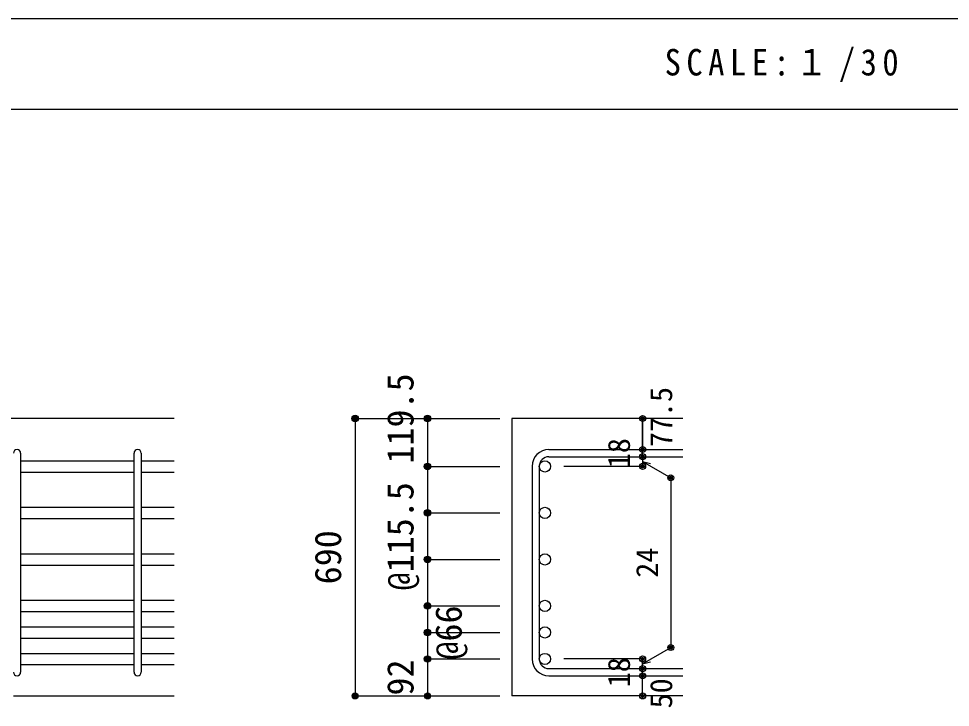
# Model space of a CAD drawing. Units: millimetres at full size, sheet at 1:30; details may follow other scales. Extents: x -5973 to 5954, y -4195 to 4201.
# Drawn here: x 1315 to 3633, y 2487 to 4201 of the extents above; entities that cross this region are included whole.
import ezdxf
from ezdxf.enums import TextEntityAlignment as Align

# ---------------------------------------------------------------- set-up
doc = ezdxf.new("R2010")
doc.units = ezdxf.units.MM
doc.header["$LTSCALE"] = 30
doc.header["$PDMODE"] = 32
doc.header["$PDSIZE"] = 15
for name, color, linetype in [('0-1_躯体線', 2, 'Continuous'), ('0-5_基礎梁筋', 7, 'Continuous'), ('0-6_スタラップ筋', 7, 'Continuous'), ('0-D_寸法', 4, 'Continuous'), ('6-7_文字', 7, 'Continuous'), ('F-0_枠', 6, 'Continuous')]:
    doc.layers.add(name, color=color, linetype=linetype)
doc.styles.add('ＭＳ ゴシック', font='')
doc.styles.get('ＭＳ ゴシック').set_extended_font_data('MS Gothic')

msp = doc.modelspace()

# ---------------------------------------------------------------- linework, layer by layer
at = {"layer": '0-1_躯体線'}
for p, q in [((1702.44, 3206.03), (-197.56, 3206.03)), ((2967.44, 3206.03), (2542.44, 3206.03)), ((2542.44, 3206.03), (2542.44, 2515.53)), ((1302.44, 2515.53), (1702.44, 2515.53)), ((2967.44, 2515.53), (2542.44, 2515.53))]:
    msp.add_line(p, q, dxfattribs=at)
at = {"layer": '0-5_基礎梁筋'}
for p, q in [((1320.44, 3100.83), (1602.44, 3100.83)), ((1620.44, 3100.83), (1702.44, 3100.83)), ((1320.44, 3072.83), (1602.44, 3072.83)), ((1620.44, 3072.83), (1702.44, 3072.83)), ((1320.44, 2985.07), (1602.44, 2985.07)), ((1620.44, 2985.07), (1702.44, 2985.07)), ((1320.44, 2957.07), (1602.44, 2957.07)), ((1620.44, 2957.07), (1702.44, 2957.07)), ((1320.44, 2869.3), (1602.44, 2869.3)), ((1620.44, 2869.3), (1702.44, 2869.3)), ((1320.44, 2841.3), (1602.44, 2841.3)), ((1620.44, 2841.3), (1702.44, 2841.3)), ((1320.44, 2753.53), (1602.44, 2753.53)), ((1620.44, 2753.53), (1702.44, 2753.53)), ((1320.44, 2725.53), (1602.44, 2725.53)), ((1620.44, 2725.53), (1702.44, 2725.53)), ((1320.44, 2687.53), (1602.44, 2687.53)), ((1620.44, 2687.53), (1702.44, 2687.53)), ((1320.44, 2659.53), (1602.44, 2659.53)), ((1620.44, 2659.53), (1702.44, 2659.53)), ((1320.44, 2621.53), (1602.44, 2621.53)), ((1620.44, 2621.53), (1702.44, 2621.53)), ((1320.44, 2593.53), (1602.44, 2593.53)), ((1620.44, 2593.53), (1702.44, 2593.53))]:
    msp.add_line(p, q, dxfattribs=at)
at = {"layer": '0-5_基礎梁筋', "color": 3}
for centre in [(2624.44, 3086.83), (2624.44, 2971.07), (2624.44, 2855.3), (2624.44, 2739.53), (2624.44, 2673.53), (2624.44, 2607.53)]:
    msp.add_circle(centre, 14, dxfattribs=at)
at = {"layer": '0-6_スタラップ筋'}
for p, q in [((2634.44, 3128.83), (2967.44, 3128.83)), ((1320.44, 3119.83), (1320.44, 2574.53)), ((1602.44, 2574.53), (1602.44, 3119.83)), ((1620.44, 3119.83), (1620.44, 2574.53)), ((2634.44, 3110.83), (2967.44, 3110.83)), ((2592.44, 3086.83), (2592.44, 2607.53)), ((2610.44, 3086.83), (2610.44, 2607.53)), ((2634.44, 2583.53), (2967.44, 2583.53)), ((2634.44, 2565.53), (2967.44, 2565.53))]:
    msp.add_line(p, q, dxfattribs=at)
for centre, radius, start, end in [((1311.44, 3119.83), 9, 0, 180), ((1611.44, 3119.83), 9, 0, 180), ((2634.44, 3086.83), 42, 90, 180), ((2634.44, 3086.83), 24, 90, 180), ((2634.44, 2607.53), 42, 180, 270), ((2634.44, 2607.53), 24, 180, 270), ((1311.44, 2574.53), 9, 180, 0), ((1611.44, 2574.53), 9, 180, 0)]:
    msp.add_arc(centre, radius, start, end, dxfattribs=at)
at = {"layer": '0-D_寸法'}
for p, q in [((2152.44, 3206.03), (2332.44, 3206.03)), ((2152.44, 3206.03), (2152.44, 2515.53)), ((2332.44, 3206.03), (2512.44, 3206.03)), ((2867.44, 3206.03), (2867.44, 3128.83)), ((2867.44, 3128.83), (2867.44, 3206.03)), ((2867.44, 3110.83), (2867.44, 3128.83)), ((2867.44, 3110.83), (2867.44, 3086.83)), ((2332.44, 3086.83), (2512.44, 3086.83)), ((2332.44, 3086.83), (2512.44, 3086.83)), ((2867.44, 3086.83), (2671.35, 3086.83)), ((2867.44, 3098.83), (2886.76, 3093.66)), ((2867.44, 3098.83), (2937.5, 3058.39)), ((2937.5, 3058.39), (2937.5, 2635.98)), ((2332.44, 2971.07), (2512.44, 2971.07)), ((2332.44, 2971.07), (2512.44, 2971.07)), ((2332.44, 2855.3), (2512.44, 2855.3)), ((2332.44, 2855.3), (2512.44, 2855.3)), ((2332.44, 2739.53), (2512.44, 2739.53)), ((2332.44, 2673.53), (2512.44, 2673.53)), ((2867.44, 2595.53), (2937.5, 2635.98)), ((2332.44, 2607.53), (2512.44, 2607.53)), ((2867.44, 2607.53), (2671.35, 2607.53)), ((2867.44, 2583.53), (2867.44, 2607.53)), ((2867.44, 2595.53), (2886.76, 2600.71))]:
    msp.add_line(p, q, dxfattribs=at)
for points in [[(2152.44, 3206.03), (2332.44, 3206.03), (2512.44, 3206.03)], [(2332.44, 3206.03), (2332.44, 3086.83), (2332.44, 2971.07), (2332.44, 2855.3), (2332.44, 2739.53)], [(2332.44, 2739.53), (2332.44, 2607.53), (2332.44, 2515.53)], [(2867.44, 2515.53), (2867.44, 2565.53), (2867.44, 2583.53)], [(2152.44, 2515.53), (2332.44, 2515.53), (2512.44, 2515.53)]]:
    msp.add_lwpolyline(points, dxfattribs=at)
for centre, radius in [((2152.44, 3206.03), 8), ((2152.44, 3206.03), 7.2), ((2152.44, 3206.03), 6.4), ((2152.44, 3206.03), 5.6), ((2152.44, 3206.03), 4.8), ((2152.44, 3206.03), 4), ((2152.44, 3206.03), 3.2), ((2152.44, 3206.03), 2.4), ((2152.44, 3206.03), 1.6), ((2152.44, 3206.03), 0.8), ((2332.44, 3206.03), 8), ((2332.44, 3206.03), 7.2), ((2332.44, 3206.03), 6.4), ((2332.44, 3206.03), 5.6), ((2332.44, 3206.03), 4.8), ((2332.44, 3206.03), 4), ((2332.44, 3206.03), 3.2), ((2332.44, 3206.03), 2.4), ((2332.44, 3206.03), 1.6), ((2332.44, 3206.03), 0.8), ((2867.44, 3206.03), 4), ((2867.44, 3206.03), 3.6), ((2867.44, 3206.03), 3.2), ((2867.44, 3206.03), 2.8), ((2867.44, 3206.03), 2.4), ((2867.44, 3206.03), 2), ((2867.44, 3206.03), 1.6), ((2867.44, 3206.03), 1.2), ((2867.44, 3206.03), 0.8), ((2867.44, 3206.03), 0.4), ((2867.44, 3128.83), 4), ((2867.44, 3128.83), 3.6), ((2867.44, 3128.83), 3.2), ((2867.44, 3128.83), 2.8), ((2867.44, 3128.83), 2.4), ((2867.44, 3128.83), 2), ((2867.44, 3128.83), 1.6), ((2867.44, 3128.83), 1.2), ((2867.44, 3128.83), 0.8), ((2867.44, 3128.83), 0.4), ((2867.44, 3110.83), 4), ((2867.44, 3110.83), 3.6), ((2867.44, 3110.83), 3.2), ((2867.44, 3110.83), 2.8), ((2867.44, 3110.83), 2.4), ((2867.44, 3110.83), 2), ((2867.44, 3110.83), 1.6), ((2867.44, 3110.83), 1.2), ((2867.44, 3110.83), 0.8), ((2867.44, 3110.83), 0.4), ((2332.44, 3086.83), 8), ((2332.44, 3086.83), 7.2), ((2332.44, 3086.83), 6.4), ((2332.44, 3086.83), 5.6), ((2332.44, 3086.83), 4.8), ((2332.44, 3086.83), 4), ((2332.44, 3086.83), 3.2), ((2332.44, 3086.83), 2.4), ((2332.44, 3086.83), 1.6), ((2332.44, 3086.83), 0.8), ((2867.44, 3086.83), 4), ((2867.44, 3086.83), 3.6), ((2867.44, 3086.83), 3.2), ((2867.44, 3086.83), 2.8), ((2867.44, 3086.83), 2.4), ((2867.44, 3086.83), 2), ((2867.44, 3086.83), 1.6), ((2867.44, 3086.83), 1.2), ((2867.44, 3086.83), 0.8), ((2867.44, 3086.83), 0.4), ((2937.5, 3058.39), 4), ((2937.5, 3058.39), 3.6), ((2937.5, 3058.39), 3.2), ((2937.5, 3058.39), 2.8), ((2937.5, 3058.39), 2.4), ((2937.5, 3058.39), 2), ((2937.5, 3058.39), 1.6), ((2937.5, 3058.39), 1.2), ((2937.5, 3058.39), 0.8), ((2937.5, 3058.39), 0.4), ((2332.44, 2971.07), 8), ((2332.44, 2971.07), 7.2), ((2332.44, 2971.07), 6.4), ((2332.44, 2971.07), 5.6), ((2332.44, 2971.07), 4.8), ((2332.44, 2971.07), 4), ((2332.44, 2971.07), 3.2), ((2332.44, 2971.07), 2.4), ((2332.44, 2971.07), 1.6), ((2332.44, 2971.07), 0.8), ((2332.44, 2855.3), 8), ((2332.44, 2855.3), 7.2), ((2332.44, 2855.3), 6.4), ((2332.44, 2855.3), 5.6), ((2332.44, 2855.3), 4.8), ((2332.44, 2855.3), 4), ((2332.44, 2855.3), 3.2), ((2332.44, 2855.3), 2.4), ((2332.44, 2855.3), 1.6), ((2332.44, 2855.3), 0.8), ((2332.44, 2739.53), 8), ((2332.44, 2739.53), 7.2), ((2332.44, 2739.53), 6.4), ((2332.44, 2739.53), 5.6), ((2332.44, 2739.53), 4.8), ((2332.44, 2739.53), 4), ((2332.44, 2739.53), 3.2), ((2332.44, 2739.53), 2.4), ((2332.44, 2739.53), 1.6), ((2332.44, 2739.53), 0.8), ((2332.44, 2673.53), 8), ((2332.44, 2673.53), 7.2), ((2332.44, 2673.53), 6.4), ((2332.44, 2673.53), 5.6), ((2332.44, 2673.53), 4.8), ((2332.44, 2673.53), 4), ((2332.44, 2673.53), 3.2), ((2332.44, 2673.53), 2.4), ((2332.44, 2673.53), 1.6), ((2332.44, 2673.53), 0.8), ((2937.5, 2635.98), 4), ((2937.5, 2635.98), 3.6), ((2937.5, 2635.98), 3.2), ((2937.5, 2635.98), 2.8), ((2937.5, 2635.98), 2.4), ((2937.5, 2635.98), 2), ((2937.5, 2635.98), 1.6), ((2937.5, 2635.98), 1.2), ((2937.5, 2635.98), 0.8), ((2937.5, 2635.98), 0.4), ((2332.44, 2607.53), 8), ((2332.44, 2607.53), 7.2), ((2332.44, 2607.53), 6.4), ((2332.44, 2607.53), 5.6), ((2332.44, 2607.53), 4.8), ((2332.44, 2607.53), 4), ((2332.44, 2607.53), 3.2), ((2332.44, 2607.53), 2.4), ((2332.44, 2607.53), 1.6), ((2332.44, 2607.53), 0.8), ((2867.44, 2607.53), 4), ((2867.44, 2607.53), 3.6), ((2867.44, 2607.53), 3.2), ((2867.44, 2607.53), 2.8), ((2867.44, 2607.53), 2.4), ((2867.44, 2607.53), 2), ((2867.44, 2607.53), 1.6), ((2867.44, 2607.53), 1.2), ((2867.44, 2607.53), 0.8), ((2867.44, 2607.53), 0.4), ((2867.44, 2583.53), 4), ((2867.44, 2583.53), 3.6), ((2867.44, 2583.53), 3.2), ((2867.44, 2583.53), 2.8), ((2867.44, 2583.53), 2.4), ((2867.44, 2583.53), 2), ((2867.44, 2583.53), 1.6), ((2867.44, 2583.53), 1.2), ((2867.44, 2583.53), 0.8), ((2867.44, 2583.53), 0.4), ((2867.44, 2565.53), 4), ((2867.44, 2565.53), 3.6), ((2867.44, 2565.53), 3.2), ((2867.44, 2565.53), 2.8), ((2867.44, 2565.53), 2.4), ((2867.44, 2565.53), 2), ((2867.44, 2565.53), 1.6), ((2867.44, 2565.53), 1.2), ((2867.44, 2565.53), 0.8), ((2867.44, 2565.53), 0.4), ((2152.44, 2515.53), 7.2), ((2152.44, 2515.53), 6.4), ((2152.44, 2515.53), 5.6), ((2152.44, 2515.53), 4.8), ((2152.44, 2515.53), 4), ((2152.44, 2515.53), 3.2), ((2152.44, 2515.53), 2.4), ((2152.44, 2515.53), 1.6), ((2152.44, 2515.53), 0.8), ((2332.44, 2515.53), 7.2), ((2332.44, 2515.53), 6.4), ((2332.44, 2515.53), 5.6), ((2332.44, 2515.53), 4.8), ((2332.44, 2515.53), 4), ((2332.44, 2515.53), 3.2), ((2332.44, 2515.53), 2.4), ((2332.44, 2515.53), 1.6), ((2332.44, 2515.53), 0.8), ((2867.44, 2515.53), 4), ((2867.44, 2515.53), 3.6), ((2867.44, 2515.53), 3.2), ((2867.44, 2515.53), 2.8), ((2867.44, 2515.53), 2.4), ((2867.44, 2515.53), 2), ((2867.44, 2515.53), 1.6), ((2867.44, 2515.53), 1.2), ((2867.44, 2515.53), 0.8), ((2867.44, 2515.53), 0.4)]:
    msp.add_circle(centre, radius, dxfattribs=at)
at = {"layer": '0-D_寸法', "color": 7}
for p in [(2152.44, 3206.03), (2152.44, 3206.03), (2332.44, 3206.03), (2867.44, 3206.03), (2867.44, 3128.83), (2867.44, 3110.83), (2332.44, 3086.83), (2867.44, 3086.83), (2937.5, 3058.39), (2332.44, 2971.07), (2332.44, 2855.3), (2332.44, 2739.53), (2332.44, 2739.53), (2332.44, 2673.53), (2332.44, 2673.53), (2937.5, 2635.98), (2332.44, 2607.53), (2332.44, 2607.53), (2867.44, 2607.53), (2867.44, 2583.53), (2867.44, 2565.53), (2152.44, 2515.53), (2152.44, 2515.53), (2332.44, 2515.53), (2867.44, 2515.53)]:
    msp.add_point(p, dxfattribs=at)
at = {"layer": 'F-0_枠'}
msp.add_line((-5972.88, 4201.15), (5954.1, 4201.15), dxfattribs=at)
at = {"layer": 'F-0_枠', "color": 2}
msp.add_line((-5972.88, 3976.15), (3723.6, 3976.15), dxfattribs=at)

# ---------------------------------------------------------------- texts
at = {"layer": '0-D_寸法', "style": 'ＭＳ ゴシック'}
for s, height, p in [('119.5', 65.98, (2317.44, 3093.83)), ('77.5', 54.99, (2957.44, 3134.83)), ('18', 54.99, (2852.44, 3082.33)), ('@115.5', 65.98, (2317.44, 2778.18)), ('690', 65.98, (2137.44, 2793.28)), ('24', 54.99, (2922.5, 2809.68)), ('@66', 65.98, (2437.44, 2606.03)), ('92', 65.98, (2317.44, 2516.53)), ('18', 54.99, (2852.44, 2537.03)), ('50', 54.99, (2957.44, 2484.53))]:
    msp.add_text(s, height=height, rotation=90, dxfattribs=at).set_placement(p, align=Align.BOTTOM_LEFT)
at = {"layer": '6-7_文字', "color": 2, "insert": (2922.26, 4043.65), "char_height": 65.98, "attachment_point": 7, "style": 'ＭＳ ゴシック'}
msp.add_mtext('\\T1.34;\\W0.9;SCALE:１/30', dxfattribs=at)

doc.saveas('drawing.dxf')
